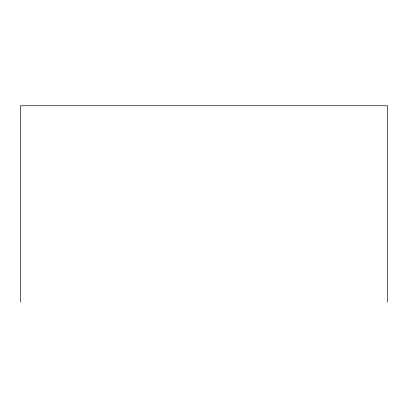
<?xml version="1.0" encoding="UTF-8"?>
<svg xmlns="http://www.w3.org/2000/svg" width="408" height="408" viewBox="0 0 408 408"><rect width="100%" height="100%" fill="white"/><g stroke="black" fill="none" stroke-linecap="round" stroke-linejoin="round"><path stroke-width="0.61" d="M387.6 302.257L387.6 105.743L20.4 105.743L20.4 302.257"/></g></svg>
